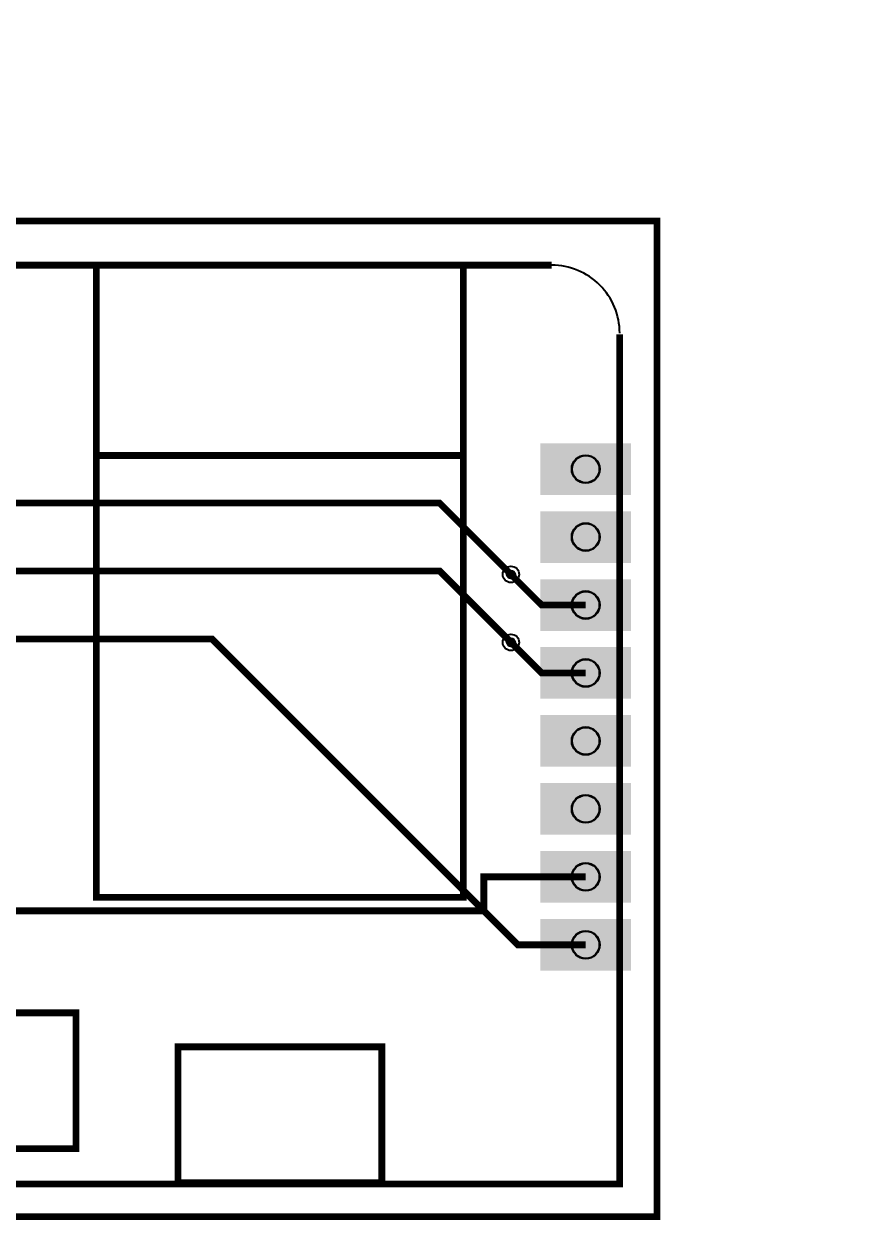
# Model space of a CAD drawing. Header units: millimetres. Extents: x -0.2 to 89.3, y -46.7 to 0.1.
# Drawn here: x 58.13 to 89.26, y -44.58 to 0.13 of the extents above; entities that cross this region are included whole.
import ezdxf

# ---------------------------------------------------------------- set-up
doc = ezdxf.new("R2010")
doc.units = ezdxf.units.MM
for name, color, linetype, true_color in [('BoardOutline', 7, 'Continuous', 0xff00ff), ('BottomLayer', 7, 'Continuous', 0x0000ff), ('BottomSolderMaskLayer', 7, 'Continuous', 0xaa00ff), ('Hole', 7, 'Continuous', 0x222222), ('Multi-Layer', 7, 'Continuous', 0xc0c0c0), ('TopLayer', 7, 'Continuous', 0xff0000), ('TopSilkLayer', 7, 'Continuous', 0xffcc00), ('TopSolderMaskLayer', 7, 'Continuous', 0x800080)]:
    doc.layers.add(name, color=color, linetype=linetype, true_color=true_color)

msp = doc.modelspace()

# ---------------------------------------------------------------- hatches: boundary and pattern name
at = {"layer": 'BottomSolderMaskLayer'}
for points in [[(77.424, -15.545), (80.818, -15.545), (80.818, -17.475), (77.424, -17.475)], [(77.424, -18.085), (80.818, -18.085), (80.818, -20.015), (77.424, -20.015)], [(77.424, -20.625), (80.818, -20.625), (80.818, -22.555), (77.424, -22.555)], [(77.424, -23.165), (80.818, -23.165), (80.818, -25.095), (77.424, -25.095)], [(77.424, -25.705), (80.818, -25.705), (80.818, -27.635), (77.424, -27.635)], [(77.424, -28.245), (80.818, -28.245), (80.818, -30.175), (77.424, -30.175)], [(77.424, -30.785), (80.818, -30.785), (80.818, -32.715), (77.424, -32.715)], [(77.424, -33.325), (80.818, -33.325), (80.818, -35.255), (77.424, -35.255)]]:
    msp.add_hatch(color=256, dxfattribs=at).paths.add_polyline_path(points)
at = {"layer": 'Multi-Layer'}
for points in [[(77.475, -15.596), (80.767, -15.596), (80.767, -17.424), (77.475, -17.424)], [(77.475, -18.136), (80.767, -18.136), (80.767, -19.964), (77.475, -19.964)], [(77.475, -20.676), (80.767, -20.676), (80.767, -22.504), (77.475, -22.504)], [(77.475, -23.216), (80.767, -23.216), (80.767, -25.044), (77.475, -25.044)], [(77.475, -25.756), (80.767, -25.756), (80.767, -27.584), (77.475, -27.584)], [(77.475, -28.296), (80.767, -28.296), (80.767, -30.124), (77.475, -30.124)], [(77.475, -30.836), (80.767, -30.836), (80.767, -32.664), (77.475, -32.664)], [(77.475, -33.376), (80.767, -33.376), (80.767, -35.204), (77.475, -35.204)]]:
    msp.add_hatch(color=256, dxfattribs=at).paths.add_polyline_path(points)
at = {"layer": 'TopSolderMaskLayer'}
for points in [[(77.424, -15.545), (80.818, -15.545), (80.818, -17.475), (77.424, -17.475)], [(77.424, -18.085), (80.818, -18.085), (80.818, -20.015), (77.424, -20.015)], [(77.424, -20.625), (80.818, -20.625), (80.818, -22.555), (77.424, -22.555)], [(77.424, -23.165), (80.818, -23.165), (80.818, -25.095), (77.424, -25.095)], [(77.424, -25.705), (80.818, -25.705), (80.818, -27.635), (77.424, -27.635)], [(77.424, -28.245), (80.818, -28.245), (80.818, -30.175), (77.424, -30.175)], [(77.424, -30.785), (80.818, -30.785), (80.818, -32.715), (77.424, -32.715)], [(77.424, -33.325), (80.818, -33.325), (80.818, -35.255), (77.424, -35.255)]]:
    msp.add_hatch(color=256, dxfattribs=at).paths.add_polyline_path(points)

# ---------------------------------------------------------------- linework, layer by layer
at = {"layer": 'BoardOutline', "const_width": 0.254}
msp.add_lwpolyline([(33.782, -0.127), (33.782, -7.239), (81.788, -7.239), (81.788, -44.45), (0, -44.45), (0, 0), (33.782, -0.127)], close=True, dxfattribs=at)
at = {"layer": 'BottomLayer', "const_width": 0.254}
for points in [[(30.099, -3.429), (26.924, -3.429), (26.924, -7.239), (30.988, -7.239), (37.719, -13.97), (37.719, -22.225), (51.689, -22.225), (51.689, -22.86), (65.151, -22.86), (76.581, -34.29), (79.121, -34.29)], [(76.327, -22.987), (73.66, -20.32), (53.467, -20.32), (53.467, -21.082), (42.291, -21.082), (42.291, -17.313)], [(76.327, -20.447), (73.66, -17.78), (53.213, -17.78), (53.213, -19.853), (44.831, -19.853)]]:
    msp.add_lwpolyline(points, dxfattribs=at)
at = {"layer": 'BottomSolderMaskLayer'}
for centre in [(79.121, -16.51), (79.121, -19.05), (79.121, -21.59), (79.121, -24.13), (79.121, -26.67), (79.121, -29.21), (79.121, -31.75), (79.121, -34.29)]:
    msp.add_circle(centre, 0.524, dxfattribs=at)
at = {"layer": 'Hole'}
for centre in [(76.327, -20.447), (76.327, -22.987)]:
    msp.add_circle(centre, 0.152, dxfattribs=at)
at = {"layer": 'Multi-Layer'}
for centre, radius in [((79.121, -16.51), 0.508), ((79.121, -19.05), 0.508), ((76.327, -20.447), 0.305), ((79.121, -21.59), 0.508), ((76.327, -22.987), 0.305), ((79.121, -24.13), 0.508), ((79.121, -26.67), 0.508), ((79.121, -29.21), 0.508), ((79.121, -31.75), 0.508), ((79.121, -34.29), 0.508)]:
    msp.add_circle(centre, radius, dxfattribs=at)
at = {"layer": 'TopLayer', "const_width": 0.254}
for points in [[(79.121, -21.59), (77.47, -21.59), (76.327, -20.447)], [(79.121, -24.13), (77.47, -24.13), (76.327, -22.987)], [(43.83, -27.813), (49.037, -33.02), (75.311, -33.02), (75.311, -31.75), (79.121, -31.75), (79.121, -31.75)]]:
    msp.add_lwpolyline(points, dxfattribs=at)
at = {"layer": 'TopSilkLayer', "const_width": 0.254}
for points in [[(57.531, -8.89), (77.851, -8.89)], [(60.833, -16.002), (60.833, -8.89)], [(74.549, -16.002), (74.549, -8.89)], [(80.391, -11.476), (80.391, -43.226), (56.261, -43.226)]]:
    msp.add_lwpolyline(points, dxfattribs=at)
for points in [[(60.833, -16.002), (74.549, -16.002), (74.549, -32.512), (60.833, -32.512), (60.833, -16.002)], [(60.071, -36.83), (56.261, -36.83), (56.261, -41.91), (60.071, -41.91), (60.071, -36.83)], [(63.881, -43.18), (71.501, -43.18), (71.501, -38.1), (63.881, -38.1), (63.881, -43.18)]]:
    msp.add_lwpolyline(points, close=True, dxfattribs=at)
at = {"layer": 'TopSilkLayer'}
msp.add_arc((77.851, -11.43), 2.54, 359.9999, 90, dxfattribs=at)
at = {"layer": 'TopSolderMaskLayer'}
for centre in [(79.121, -16.51), (79.121, -19.05), (79.121, -21.59), (79.121, -24.13), (79.121, -26.67), (79.121, -29.21), (79.121, -31.75), (79.121, -34.29)]:
    msp.add_circle(centre, 0.524, dxfattribs=at)

doc.saveas('drawing.dxf')
